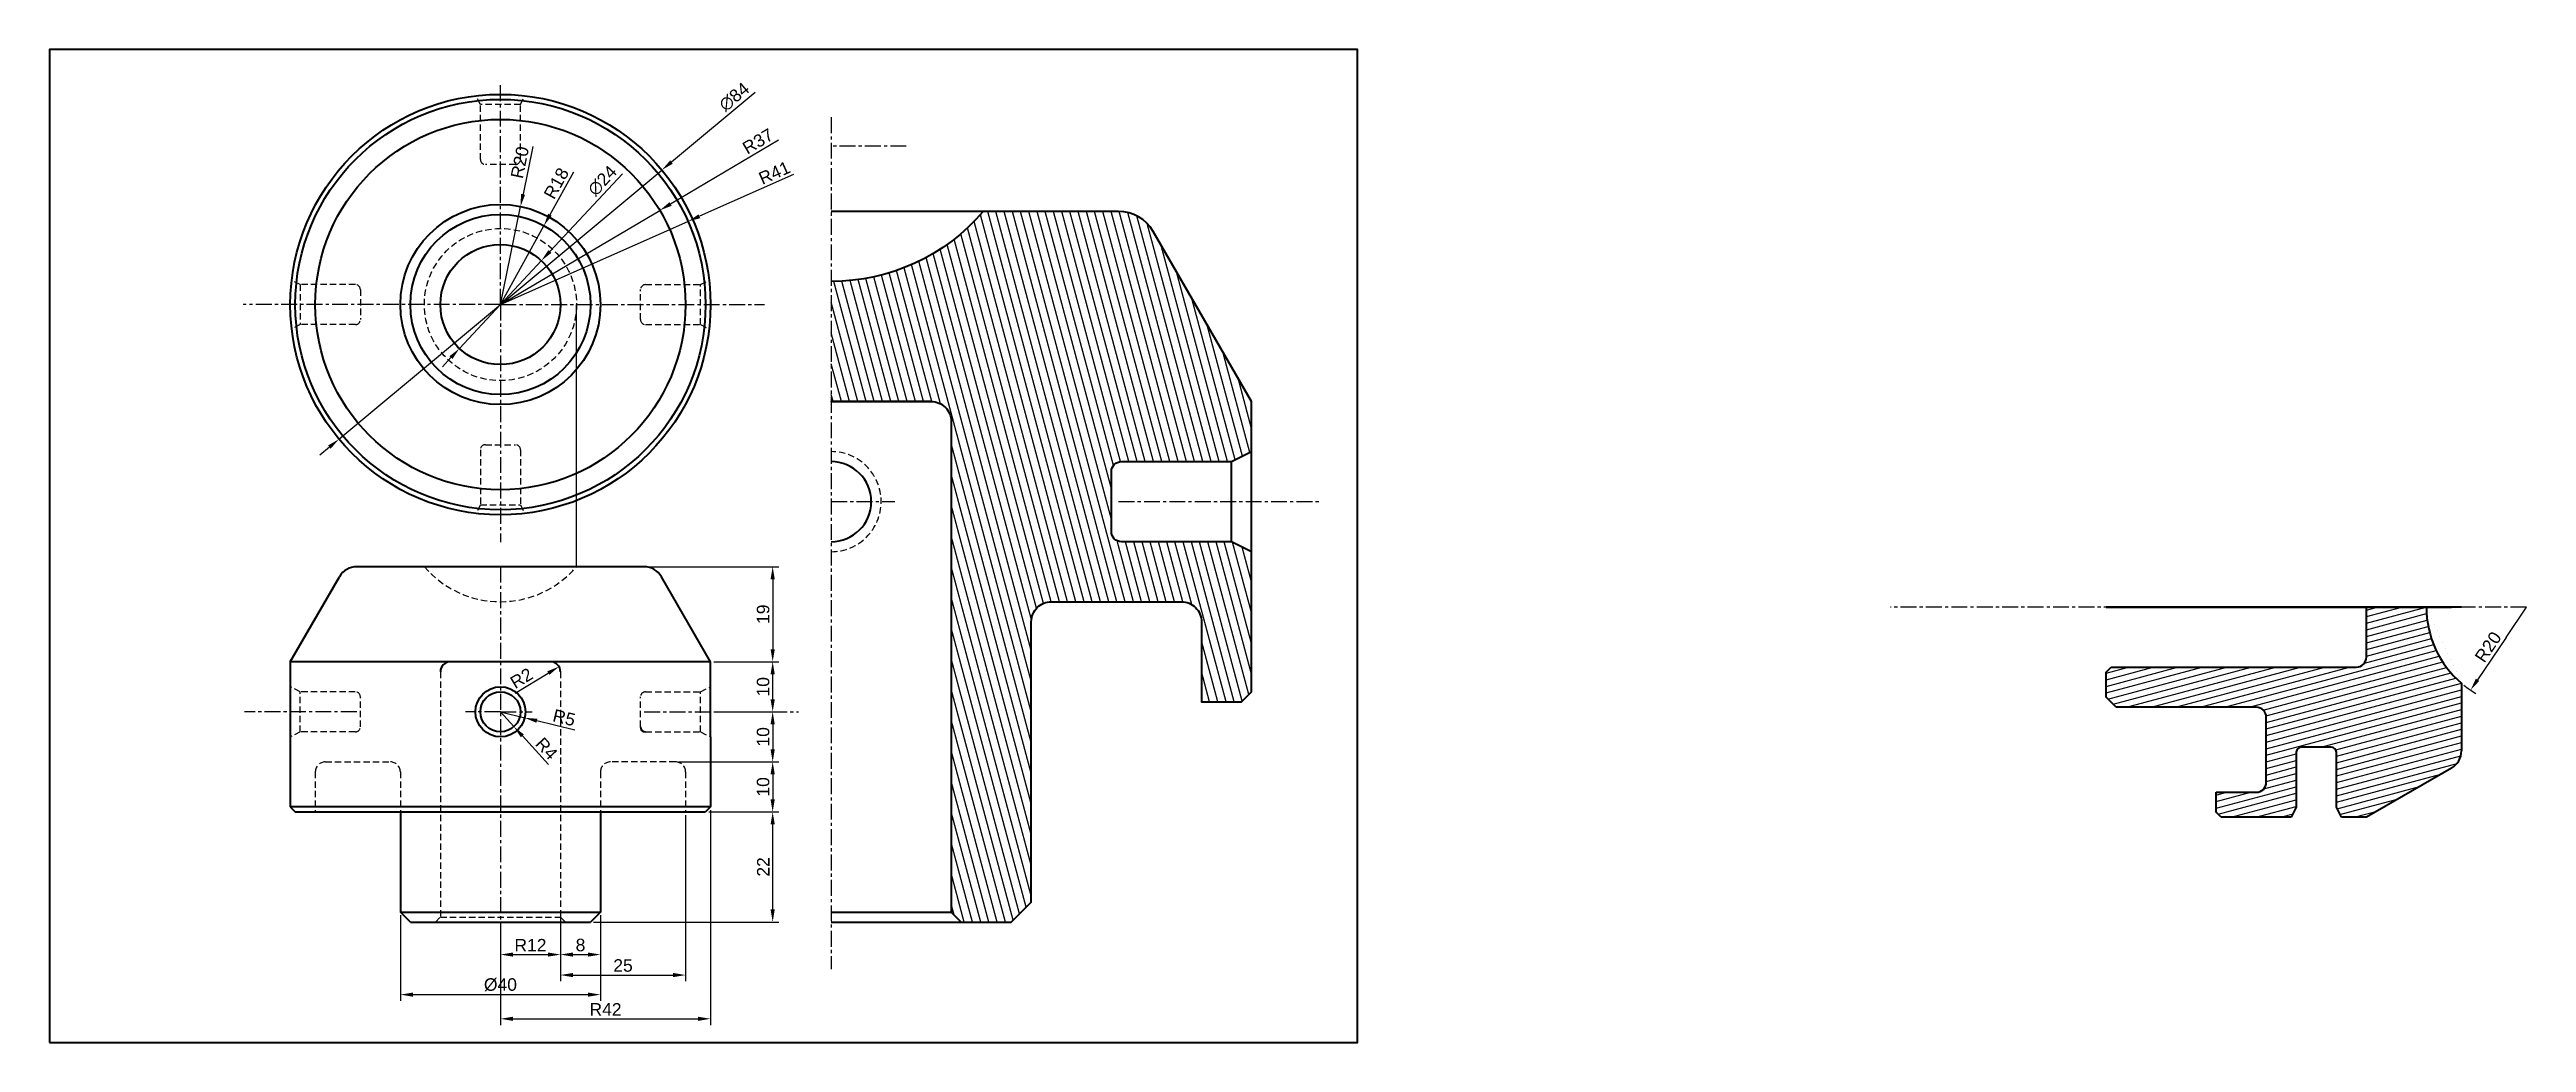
# Model space of a CAD drawing. Header units: millimetres. Extents: x 1124 to 1619, y 60 to 258.
import ezdxf

# ---------------------------------------------------------------- set-up
doc = ezdxf.new("R2010")
doc.units = ezdxf.units.MM
doc.header["$LTSCALE"] = 0.1
doc.linetypes.add('CENTER', pattern=[50.8, 31.75, -6.35, 6.35, -6.35])
doc.linetypes.add('DASHED', pattern=[19.05, 12.7, -6.35])
doc.layers.get('0').update_dxf_attribs({"color": 10})
for name, color, linetype in [('axis', 132, 'CENTER'), ('dimensions', 152, 'Continuous'), ('hatch', 242, 'Continuous'), ('hidden', 252, 'DASHED')]:
    doc.layers.add(name, color=color, linetype=linetype)
doc.layers.add('result', color=7, linetype='Continuous', lineweight=40)
doc.layers.add('section border', color=8, linetype='Continuous', lineweight=40)
doc.styles.get("Standard").update_dxf_attribs({"font": 'Arial.ttf'})
doc.dimstyles.new('ISO-25', dxfattribs={"dimtxt": 2.5, "dimasz": 2.5, "dimexe": 1.25, "dimexo": 0.625, "dimtad": 1, "dimtxsty": 'Standard', "dimcen": 2.5, "dimadec": 0, "dimazin": 0, "dimtfac": 1, "dimtmove": 0, "dimatfit": 3, "dimfxl": 1, "dimarcsym": 0})

# ---------------------------------------------------------------- blocks, each defined once
blk = doc.blocks.new('*U1')
at = {"layer": 'hidden'}
for p, q in [((-6.86, -3), (-6.86, 3)), ((-5.86, 4), (5.14, 4)), ((5.14, 4), (6.86, 4.86)), ((5.14, -4), (5.14, 4)), ((-5.86, -4), (5.14, -4)), ((5.14, -4), (6.86, -4.86))]:
    blk.add_line(p, q, dxfattribs=at)
for centre, start, end in [((-5.86, 3), 90, 180), ((-5.86, -3), 180, 270)]:
    blk.add_arc(centre, 1, start, end, dxfattribs=at)
blk = doc.blocks.new('*U2')
at = {"layer": 'result', "color": 0, "linetype": 'ByBlock', "lineweight": -2, "transparency": 16777216}
for p, rotation in [((1214.39, 242.17), 89.99999999999997), ((1179.53, 207.31), 180), ((1214.39, 172.46), 269.9999999999999)]:
    blk.add_blockref('*U1', p, dxfattribs=dict(at, rotation=rotation))
blk.add_blockref('*U1', (1249.25, 207.31), dxfattribs=at)
blk = doc.blocks.new('*D6')
at = {"layer": 'Defpoints', "color": 0, "transparency": 16777216}
for p in [(1619.33, 146.86), (1608.16, 130.27)]:
    blk.add_point(p, dxfattribs=at)
at = {"layer": 'dimensions', "color": 0, "lineweight": -2, "transparency": 16777216}
blk.add_line((1615.26, 140.82), (1609.55, 132.34), dxfattribs=at)
blk.add_arc((1619.33, 146.86), 20, 231.2489, 239.6255, dxfattribs=at)
at = {"layer": 'dimensions', "color": 0, "transparency": 16777216}
blk.add_solid([(1609.21, 132.57), (1609.9, 132.11), (1608.16, 130.27)], dxfattribs=at)
at = {"layer": 'dimensions', "color": 0, "transparency": 16777216, "insert": (1611.67, 138.89), "char_height": 2.5, "attachment_point": 5, "rotation": 56.0445}
blk.add_mtext('R20', dxfattribs=at)
blk = doc.blocks.new('*D10')
at = {"layer": 'Defpoints', "color": 0, "transparency": 16777216}
for p in [(1223.08, 223.08), (1214.39, 207.31)]:
    blk.add_point(p, dxfattribs=at)
at = {"layer": 'dimensions', "color": 0, "lineweight": -2, "transparency": 16777216}
for p, q in [((1228.98, 233.79), (1224.28, 225.27)), ((1214.39, 207.31), (1223.08, 223.08))]:
    blk.add_line(p, q, dxfattribs=at)
at = {"layer": 'dimensions', "color": 0, "transparency": 16777216}
blk.add_solid([(1223.92, 225.47), (1224.65, 225.07), (1223.08, 223.08)], dxfattribs=at)
at = {"layer": 'dimensions', "color": 0, "transparency": 16777216, "insert": (1225.57, 231.54), "char_height": 2.5, "attachment_point": 5, "rotation": 61.1312}
blk.add_mtext('R18', dxfattribs=at)
blk = doc.blocks.new('*D11')
at = {"layer": 'Defpoints', "color": 0, "transparency": 16777216}
for p in [(1218.41, 226.91), (1214.39, 207.31)]:
    blk.add_point(p, dxfattribs=at)
at = {"layer": 'dimensions', "color": 0, "lineweight": -2, "transparency": 16777216}
for p, q in [((1220.86, 238.87), (1218.91, 229.36)), ((1214.39, 207.31), (1218.41, 226.91))]:
    blk.add_line(p, q, dxfattribs=at)
at = {"layer": 'dimensions', "color": 0, "transparency": 16777216}
blk.add_solid([(1218.5, 229.44), (1219.32, 229.27), (1218.41, 226.91)], dxfattribs=at)
at = {"layer": 'dimensions', "color": 0, "transparency": 16777216, "insert": (1218.27, 235.72), "char_height": 2.5, "attachment_point": 5, "rotation": 78.406}
blk.add_mtext('R20', dxfattribs=at)
blk = doc.blocks.new('*D12')
at = {"layer": 'Defpoints', "color": 0, "transparency": 16777216}
for p in [(1246.24, 226.14), (1214.39, 207.31)]:
    blk.add_point(p, dxfattribs=at)
at = {"layer": 'dimensions', "color": 0, "lineweight": -2, "transparency": 16777216}
for p, q in [((1269.94, 240.14), (1248.39, 227.41)), ((1214.39, 207.31), (1246.24, 226.14))]:
    blk.add_line(p, q, dxfattribs=at)
at = {"layer": 'dimensions', "color": 0, "transparency": 16777216}
blk.add_solid([(1248.18, 227.77), (1248.61, 227.05), (1246.24, 226.14)], dxfattribs=at)
at = {"layer": 'dimensions', "color": 0, "transparency": 16777216, "insert": (1265.86, 239.94), "char_height": 2.5, "attachment_point": 5, "rotation": 30.5804}
blk.add_mtext('R37', dxfattribs=at)
blk = doc.blocks.new('*D13')
at = {"layer": 'Defpoints', "color": 0, "transparency": 16777216}
for p in [(1251.87, 223.93), (1214.39, 207.31)]:
    blk.add_point(p, dxfattribs=at)
at = {"layer": 'dimensions', "color": 0, "lineweight": -2, "transparency": 16777216}
for p, q in [((1272.99, 233.3), (1254.15, 224.95)), ((1214.39, 207.31), (1251.87, 223.93))]:
    blk.add_line(p, q, dxfattribs=at)
at = {"layer": 'dimensions', "color": 0, "transparency": 16777216}
blk.add_solid([(1253.98, 225.33), (1254.32, 224.57), (1251.87, 223.93)], dxfattribs=at)
at = {"layer": 'dimensions', "color": 0, "transparency": 16777216, "insert": (1269.15, 233.65), "char_height": 2.5, "attachment_point": 5, "rotation": 23.9126}
blk.add_mtext('R41', dxfattribs=at)
blk = doc.blocks.new('*D15')
at = {"layer": 'Defpoints', "color": 0, "transparency": 16777216}
for p in [(1246.66, 234.2), (1182.12, 180.43)]:
    blk.add_point(p, dxfattribs=at)
at = {"layer": 'dimensions', "color": 0, "lineweight": -2, "transparency": 16777216}
for p, q in [((1265.28, 249.71), (1248.58, 235.8)), ((1182.12, 180.43), (1246.66, 234.2)), ((1180.2, 178.83), (1178.28, 177.23))]:
    blk.add_line(p, q, dxfattribs=at)
at = {"layer": 'dimensions', "color": 0, "transparency": 16777216}
for points in [[(1248.31, 236.12), (1248.84, 235.48), (1246.66, 234.2)], [(1179.93, 179.15), (1180.46, 178.51), (1182.12, 180.43)]]:
    blk.add_solid(points, dxfattribs=at)
at = {"layer": 'dimensions', "color": 0, "transparency": 16777216, "insert": (1261.12, 248.81), "char_height": 2.5, "attachment_point": 5, "rotation": 39.7988}
blk.add_mtext('∅84', dxfattribs=at)
blk = doc.blocks.new('*D16')
at = {"layer": 'Defpoints', "color": 0, "transparency": 16777216}
for p in [(1222.57, 216.09), (1206.2, 198.54)]:
    blk.add_point(p, dxfattribs=at)
at = {"layer": 'dimensions', "color": 0, "lineweight": -2, "transparency": 16777216}
for p, q in [((1238.78, 233.47), (1224.28, 217.92)), ((1206.2, 198.54), (1222.57, 216.09)), ((1204.5, 196.71), (1202.79, 194.88))]:
    blk.add_line(p, q, dxfattribs=at)
at = {"layer": 'dimensions', "color": 0, "transparency": 16777216}
for points in [[(1223.97, 218.2), (1224.58, 217.64), (1222.57, 216.09)], [(1204.19, 196.99), (1204.8, 196.43), (1206.2, 198.54)]]:
    blk.add_solid(points, dxfattribs=at)
at = {"layer": 'dimensions', "color": 0, "transparency": 16777216, "insert": (1234.77, 232.06), "char_height": 2.5, "attachment_point": 5, "rotation": 47.0005}
blk.add_mtext('∅24', dxfattribs=at)
blk = doc.blocks.new('*D17')
at = {"layer": 'Defpoints', "color": 0, "transparency": 16777216}
for p in [(1243.11, 154.94), (1256.39, 135.94), (1268.8, 135.94)]:
    blk.add_point(p, dxfattribs=at)
at = {"layer": 'dimensions', "color": 0, "lineweight": -2, "transparency": 16777216}
for p, q in [((1243.73, 154.94), (1270.05, 154.94)), ((1268.8, 152.44), (1268.8, 138.44)), ((1257.01, 135.94), (1270.05, 135.94))]:
    blk.add_line(p, q, dxfattribs=at)
at = {"layer": 'dimensions', "color": 0, "transparency": 16777216}
for points in [[(1268.38, 152.44), (1269.22, 152.44), (1268.8, 154.94)], [(1268.38, 138.44), (1269.22, 138.44), (1268.8, 135.94)]]:
    blk.add_solid(points, dxfattribs=at)
at = {"layer": 'dimensions', "color": 0, "transparency": 16777216, "insert": (1266.9, 145.44), "char_height": 2.5, "attachment_point": 5, "rotation": 90}
blk.add_mtext('19', dxfattribs=at)
blk = doc.blocks.new('*D18')
at = {"layer": 'Defpoints', "color": 0, "transparency": 16777216}
for p in [(1256.39, 135.94), (1268.8, 135.94), (1256.39, 125.94)]:
    blk.add_point(p, dxfattribs=at)
at = {"layer": 'dimensions', "color": 0, "lineweight": -2, "transparency": 16777216}
for p, q in [((1257.01, 135.94), (1270.05, 135.94)), ((1268.8, 128.44), (1268.8, 133.44)), ((1257.01, 125.94), (1270.05, 125.94))]:
    blk.add_line(p, q, dxfattribs=at)
at = {"layer": 'dimensions', "color": 0, "transparency": 16777216}
for points in [[(1268.38, 133.44), (1269.22, 133.44), (1268.8, 135.94)], [(1268.38, 128.44), (1269.22, 128.44), (1268.8, 125.94)]]:
    blk.add_solid(points, dxfattribs=at)
at = {"layer": 'dimensions', "color": 0, "transparency": 16777216, "insert": (1266.9, 130.94), "char_height": 2.5, "attachment_point": 5, "rotation": 90}
blk.add_mtext('10', dxfattribs=at)
blk = doc.blocks.new('*D19')
at = {"layer": 'Defpoints', "color": 0, "transparency": 16777216}
for p in [(1256.39, 125.94), (1249.39, 115.94), (1268.8, 115.94)]:
    blk.add_point(p, dxfattribs=at)
at = {"layer": 'dimensions', "color": 0, "lineweight": -2, "transparency": 16777216}
for p, q in [((1257.01, 125.94), (1270.05, 125.94)), ((1268.8, 123.44), (1268.8, 118.44)), ((1250.01, 115.94), (1270.05, 115.94))]:
    blk.add_line(p, q, dxfattribs=at)
at = {"layer": 'dimensions', "color": 0, "transparency": 16777216}
for points in [[(1268.38, 123.44), (1269.22, 123.44), (1268.8, 125.94)], [(1268.38, 118.44), (1269.22, 118.44), (1268.8, 115.94)]]:
    blk.add_solid(points, dxfattribs=at)
at = {"layer": 'dimensions', "color": 0, "transparency": 16777216, "insert": (1266.9, 120.94), "char_height": 2.5, "attachment_point": 5, "rotation": 90}
blk.add_mtext('10', dxfattribs=at)
blk = doc.blocks.new('*D20')
at = {"layer": 'Defpoints', "color": 0, "transparency": 16777216}
for p in [(1249.39, 115.94), (1255.39, 105.94), (1268.8, 105.94)]:
    blk.add_point(p, dxfattribs=at)
at = {"layer": 'dimensions', "color": 0, "lineweight": -2, "transparency": 16777216}
for p, q in [((1250.01, 115.94), (1270.05, 115.94)), ((1268.8, 113.44), (1268.8, 108.44)), ((1256.01, 105.94), (1270.05, 105.94))]:
    blk.add_line(p, q, dxfattribs=at)
at = {"layer": 'dimensions', "color": 0, "transparency": 16777216}
for points in [[(1268.38, 113.44), (1269.22, 113.44), (1268.8, 115.94)], [(1268.38, 108.44), (1269.22, 108.44), (1268.8, 105.94)]]:
    blk.add_solid(points, dxfattribs=at)
at = {"layer": 'dimensions', "color": 0, "transparency": 16777216, "insert": (1266.9, 110.94), "char_height": 2.5, "attachment_point": 5, "rotation": 90}
blk.add_mtext('10', dxfattribs=at)
blk = doc.blocks.new('*D21')
at = {"layer": 'Defpoints', "color": 0, "transparency": 16777216}
for p in [(1255.39, 105.94), (1268.8, 105.94), (1232.39, 83.94)]:
    blk.add_point(p, dxfattribs=at)
at = {"layer": 'dimensions', "color": 0, "lineweight": -2, "transparency": 16777216}
for p, q in [((1256.01, 105.94), (1270.05, 105.94)), ((1268.8, 86.44), (1268.8, 103.44)), ((1233.01, 83.94), (1270.05, 83.94))]:
    blk.add_line(p, q, dxfattribs=at)
at = {"layer": 'dimensions', "color": 0, "transparency": 16777216}
for points in [[(1268.38, 103.44), (1269.22, 103.44), (1268.8, 105.94)], [(1268.38, 86.44), (1269.22, 86.44), (1268.8, 83.94)]]:
    blk.add_solid(points, dxfattribs=at)
at = {"layer": 'dimensions', "color": 0, "transparency": 16777216, "insert": (1266.92, 94.94), "char_height": 2.5, "attachment_point": 5, "rotation": 90}
blk.add_mtext('22', dxfattribs=at)
blk = doc.blocks.new('*D22')
at = {"layer": 'Defpoints', "color": 0, "transparency": 16777216}
for p in [(1194.39, 85.94), (1234.39, 85.94), (1234.39, 69.43)]:
    blk.add_point(p, dxfattribs=at)
at = {"layer": 'dimensions', "color": 0, "lineweight": -2, "transparency": 16777216}
for p, q in [((1194.39, 85.31), (1194.39, 68.18)), ((1234.39, 85.31), (1234.39, 68.18)), ((1196.89, 69.43), (1231.89, 69.43))]:
    blk.add_line(p, q, dxfattribs=at)
at = {"layer": 'dimensions', "color": 0, "transparency": 16777216}
for points in [[(1196.89, 69.84), (1196.89, 69.01), (1194.39, 69.43)], [(1231.89, 69.84), (1231.89, 69.01), (1234.39, 69.43)]]:
    blk.add_solid(points, dxfattribs=at)
at = {"layer": 'dimensions', "color": 0, "transparency": 16777216, "insert": (1214.39, 71.4), "char_height": 2.5, "attachment_point": 5}
blk.add_mtext('%%C40', dxfattribs=at)
blk = doc.blocks.new('*D23')
at = {"layer": 'Defpoints', "color": 0, "transparency": 16777216}
for p in [(1226.39, 84.94), (1214.39, 83.94), (1226.39, 77.43)]:
    blk.add_point(p, dxfattribs=at)
at = {"layer": 'dimensions', "color": 0, "lineweight": -2, "transparency": 16777216}
for p, q in [((1226.39, 84.31), (1226.39, 76.18)), ((1214.39, 83.31), (1214.39, 76.18)), ((1216.89, 77.43), (1223.89, 77.43))]:
    blk.add_line(p, q, dxfattribs=at)
at = {"layer": 'dimensions', "color": 0, "transparency": 16777216}
for points in [[(1216.89, 77.85), (1216.89, 77.02), (1214.39, 77.43)], [(1223.89, 77.85), (1223.89, 77.02), (1226.39, 77.43)]]:
    blk.add_solid(points, dxfattribs=at)
at = {"layer": 'dimensions', "color": 0, "transparency": 16777216, "insert": (1220.39, 79.31), "char_height": 2.5, "attachment_point": 5}
blk.add_mtext('{\\fArial|b0|i0|c238|p34;R}12', dxfattribs=at)
blk = doc.blocks.new('*D24')
at = {"layer": 'Defpoints', "color": 0, "transparency": 16777216}
for p in [(1226.39, 84.94), (1234.39, 85.94), (1234.39, 77.43)]:
    blk.add_point(p, dxfattribs=at)
at = {"layer": 'dimensions', "color": 0, "lineweight": -2, "transparency": 16777216}
for p, q in [((1226.39, 84.31), (1226.39, 76.18)), ((1234.39, 85.31), (1234.39, 76.18)), ((1228.89, 77.43), (1231.89, 77.43))]:
    blk.add_line(p, q, dxfattribs=at)
at = {"layer": 'dimensions', "color": 0, "transparency": 16777216}
for points in [[(1228.89, 77.85), (1228.89, 77.02), (1226.39, 77.43)], [(1231.89, 77.85), (1231.89, 77.02), (1234.39, 77.43)]]:
    blk.add_solid(points, dxfattribs=at)
at = {"layer": 'dimensions', "color": 0, "transparency": 16777216, "insert": (1230.39, 79.33), "char_height": 2.5, "attachment_point": 5}
blk.add_mtext('8', dxfattribs=at)
blk = doc.blocks.new('*D25')
at = {"layer": 'Defpoints', "color": 0, "transparency": 16777216}
for p in [(1251.39, 105.94), (1226.39, 85.94), (1251.39, 73.34)]:
    blk.add_point(p, dxfattribs=at)
at = {"layer": 'dimensions', "color": 0, "lineweight": -2, "transparency": 16777216}
for p, q in [((1251.39, 105.31), (1251.39, 72.09)), ((1226.39, 85.31), (1226.39, 72.09)), ((1228.89, 73.34), (1248.89, 73.34))]:
    blk.add_line(p, q, dxfattribs=at)
at = {"layer": 'dimensions', "color": 0, "transparency": 16777216}
for points in [[(1228.89, 73.76), (1228.89, 72.92), (1226.39, 73.34)], [(1248.89, 73.76), (1248.89, 72.92), (1251.39, 73.34)]]:
    blk.add_solid(points, dxfattribs=at)
at = {"layer": 'dimensions', "color": 0, "transparency": 16777216, "insert": (1238.89, 75.24), "char_height": 2.5, "attachment_point": 5}
blk.add_mtext('25', dxfattribs=at)
blk = doc.blocks.new('*D26')
at = {"layer": 'Defpoints', "color": 0, "transparency": 16777216}
for p in [(1256.39, 106.94), (1214.39, 83.94), (1256.39, 64.6)]:
    blk.add_point(p, dxfattribs=at)
at = {"layer": 'dimensions', "color": 0, "lineweight": -2, "transparency": 16777216}
for p, q in [((1256.39, 106.31), (1256.39, 63.35)), ((1214.39, 83.31), (1214.39, 63.35)), ((1216.89, 64.6), (1253.89, 64.6))]:
    blk.add_line(p, q, dxfattribs=at)
at = {"layer": 'dimensions', "color": 0, "transparency": 16777216}
for points in [[(1216.89, 65.01), (1216.89, 64.18), (1214.39, 64.6)], [(1253.89, 65.01), (1253.89, 64.18), (1256.39, 64.6)]]:
    blk.add_solid(points, dxfattribs=at)
at = {"layer": 'dimensions', "color": 0, "transparency": 16777216, "insert": (1235.39, 66.48), "char_height": 2.5, "attachment_point": 5}
blk.add_mtext('{\\fArial|b0|i0|c238|p34;R}42', dxfattribs=at)
blk = doc.blocks.new('*D27')
at = {"layer": 'Defpoints', "color": 0, "transparency": 16777216}
for p in [(1214.39, 125.94), (1217.08, 122.98)]:
    blk.add_point(p, dxfattribs=at)
at = {"layer": 'dimensions', "color": 0, "lineweight": -2, "transparency": 16777216}
for p, q in [((1214.39, 125.94), (1217.08, 122.98)), ((1224, 115.39), (1218.77, 121.13))]:
    blk.add_line(p, q, dxfattribs=at)
at = {"layer": 'dimensions', "color": 0, "transparency": 16777216}
blk.add_solid([(1219.07, 121.41), (1218.46, 120.85), (1217.08, 122.98)], dxfattribs=at)
at = {"layer": 'dimensions', "color": 0, "transparency": 16777216, "insert": (1223.61, 118.6), "char_height": 2.5, "attachment_point": 5, "rotation": 312.3503}
blk.add_mtext('R4', dxfattribs=at)
blk = doc.blocks.new('*D28')
at = {"layer": 'Defpoints', "color": 0, "transparency": 16777216}
for p in [(1214.39, 125.94), (1219.24, 124.74)]:
    blk.add_point(p, dxfattribs=at)
at = {"layer": 'dimensions', "color": 0, "lineweight": -2, "transparency": 16777216}
for p, q in [((1214.39, 125.94), (1219.24, 124.74)), ((1229.25, 122.29), (1221.67, 124.15))]:
    blk.add_line(p, q, dxfattribs=at)
at = {"layer": 'dimensions', "color": 0, "transparency": 16777216}
blk.add_solid([(1221.77, 124.55), (1221.57, 123.74), (1219.24, 124.74)], dxfattribs=at)
at = {"layer": 'dimensions', "color": 0, "transparency": 16777216, "insert": (1227.12, 124.76), "char_height": 2.5, "attachment_point": 5, "rotation": 346.2121}
blk.add_mtext('R5', dxfattribs=at)
blk = doc.blocks.new('*D29')
at = {"layer": 'Defpoints', "color": 0, "transparency": 16777216}
for p in [(1224.39, 133.94), (1226.1, 134.97)]:
    blk.add_point(p, dxfattribs=at)
at = {"layer": 'dimensions', "color": 0, "lineweight": -2, "transparency": 16777216}
blk.add_line((1217.31, 129.68), (1223.96, 133.68), dxfattribs=at)
at = {"layer": 'dimensions', "color": 0, "transparency": 16777216}
blk.add_solid([(1223.74, 134.04), (1224.17, 133.32), (1226.1, 134.97)], dxfattribs=at)
at = {"layer": 'dimensions', "color": 0, "transparency": 16777216, "insert": (1218.6, 132.65), "char_height": 2.5, "attachment_point": 5, "rotation": 31.0082}
blk.add_mtext('R2', dxfattribs=at)

msp = doc.modelspace()

# ---------------------------------------------------------------- hatches: boundary and pattern name
at = {"layer": 'hatch'}
h = msp.add_hatch(dxfattribs=at)
h.set_pattern_fill('ANSI31', color=256, scale=0.5, angle=60)
h.paths.add_polyline_path([(1344.866, 221.935, 0.2679492), (1337.938, 225.935), (1310.894, 225.935, -0.2192166), (1280.496, 211.935), (1280.496, 187.935), (1300.496, 187.935, -0.4142136), (1304.496, 183.935), (1304.496, 85.935), (1306.496, 83.935), (1316.496, 83.935), (1320.496, 87.935), (1320.496, 127.935), (1320.496, 143.935, -0.4142136), (1324.496, 147.935), (1350.496, 147.935, -0.4142136), (1354.496, 143.935), (1354.496, 127.935), (1362.496, 127.935), (1364.496, 129.935), (1364.496, 157.935), (1360.496, 159.935), (1338.496, 159.935, -0.4142136), (1336.496, 161.935), (1336.496, 173.935, -0.4142136), (1338.496, 175.935), (1360.496, 175.935), (1364.496, 177.935), (1364.496, 187.935)])
h = msp.add_hatch(dxfattribs=at)
h.set_pattern_fill('ANSI31', color=256, scale=0.4, angle=60)
h.set_pattern_definition([(195, (1557.3274, 37), (0.3287, -1.226726), [])])
edge = h.paths.add_edge_path()
edge.add_line((1587.327, 146.857), (1587.327, 136.857))
edge.add_arc((1585.327, 136.857), 2, 270, 360, ccw=False)
edge.add_line((1585.327, 134.857), (1536.327, 134.857))
edge.add_line((1536.327, 134.857), (1535.327, 133.857))
edge.add_line((1535.327, 133.857), (1535.327, 128.857))
edge.add_line((1535.327, 128.857), (1537.327, 126.857))
edge.add_line((1537.327, 126.857), (1565.327, 126.857))
edge.add_arc((1565.327, 124.857), 2, 0, 90, ccw=False)
edge.add_line((1567.327, 124.857), (1567.327, 111.857))
edge.add_arc((1565.327, 111.857), 2, -90, 0, ccw=False)
edge.add_line((1565.327, 109.857), (1557.327, 109.857))
edge.add_line((1557.327, 109.857), (1557.327, 105.857))
edge.add_line((1557.327, 105.857), (1558.327, 104.857))
edge.add_line((1558.327, 104.857), (1572.327, 104.857))
edge.add_line((1572.327, 104.857), (1573.327, 106.857))
edge.add_line((1573.327, 106.857), (1573.327, 117.857))
edge.add_arc((1574.327, 117.857), 1, 90, 180, ccw=False)
edge.add_line((1574.327, 118.857), (1580.327, 118.857))
edge.add_arc((1580.327, 117.857), 1, 0, 90, ccw=False)
edge.add_line((1581.327, 117.857), (1581.327, 106.857))
edge.add_line((1581.327, 106.857), (1582.327, 104.857))
edge.add_line((1582.327, 104.857), (1587.327, 104.857))
edge.add_line((1587.327, 104.857), (1604.327, 114.672))
edge.add_arc((1602.327, 118.136), 4, 300, 360)
edge.add_line((1606.327, 118.136), (1606.327, 131.658))
edge.add_arc((1619.327, 146.857), 20, 180, 229.4584, ccw=False)
edge.add_line((1599.327, 146.857), (1587.327, 146.857))
at = {"layer": 'hatch', "extrusion": (0, -1, -7.0505e-15)}
h = msp.add_hatch(dxfattribs=at)
h.set_pattern_fill('ANSI31', color=256, scale=0.4, angle=150)
h.set_pattern_definition([(285, (1557.3274, 37), (1.226726, 0.3287), [])])
edge = h.paths.add_edge_path()
edge.add_line((1587.327, 10), (1587.327, 0))
edge.add_line((1587.327, 0), (1599.327, 0))
edge.add_arc((1619.327, 0), 20, 130.5416, 180, ccw=False)
edge.add_line((1606.327, 15.199), (1606.327, 28.721))
edge.add_arc((1602.327, 28.721), 4, 0, 60)
edge.add_line((1604.327, 32.185), (1587.327, 42))
edge.add_line((1587.327, 42), (1582.327, 42))
edge.add_line((1582.327, 42), (1581.327, 40))
edge.add_line((1581.327, 40), (1581.327, 29))
edge.add_arc((1580.327, 29), 1, 270, 360, ccw=False)
edge.add_line((1580.327, 28), (1574.327, 28))
edge.add_arc((1574.327, 29), 1, 180, 270, ccw=False)
edge.add_line((1573.327, 29), (1573.327, 40))
edge.add_line((1573.327, 40), (1572.327, 42))
edge.add_line((1572.327, 42), (1558.327, 42))
edge.add_line((1558.327, 42), (1557.327, 41))
edge.add_line((1557.327, 41), (1557.327, 37))
edge.add_line((1557.327, 37), (1565.327, 37))
edge.add_arc((1565.327, 35), 2, 0, 90, ccw=False)
edge.add_line((1567.327, 35), (1567.327, 22))
edge.add_arc((1565.327, 22), 2, -90, 0, ccw=False)
edge.add_line((1565.327, 20), (1537.327, 20))
edge.add_line((1537.327, 20), (1535.327, 18))
edge.add_line((1535.327, 18), (1535.327, 13))
edge.add_line((1535.327, 13), (1536.327, 12))
edge.add_line((1536.327, 12), (1585.327, 12))
edge.add_arc((1585.327, 10), 2, 0, 90, ccw=False)

# ---------------------------------------------------------------- linework, layer by layer
msp.add_line((1229.586, 154.935), (1229.586, 207.315))
at = {"layer": 'axis'}
for p, q in [((1214.387, 207.315), (1214.387, 251.581)), ((1280.496, 244.737), (1280.496, 74.518)), ((1295.496, 238.935), (1280.496, 238.935)), ((1214.387, 207.315), (1162.991, 207.315)), ((1214.387, 207.315), (1267.185, 207.315)), ((1214.387, 207.315), (1214.387, 159.823)), ((1280.496, 167.935), (1293.238, 167.935)), ((1337.938, 167.935), (1377.938, 167.935)), ((1214.387, 154.935), (1214.387, 79.935)), ((1619.327, 146.857), (1492.225, 146.857)), ((1185.666, 125.935), (1163.234, 125.935)), ((1214.387, 125.935), (1207.387, 125.935)), ((1214.387, 125.935), (1220.759, 125.935)), ((1243.108, 125.935), (1273.967, 125.935))]:
    msp.add_line(p, q, dxfattribs=at)
at = {"layer": 'dimensions'}
msp.add_line((1615.26, 140.816), (1619.327, 146.857), dxfattribs=at)
at = {"layer": 'hidden'}
for p, q in [((1202.387, 133.935), (1202.387, 84.935)), ((1226.387, 133.935), (1226.387, 84.935)), ((1174.387, 129.935), (1172.387, 130.935)), ((1185.387, 129.935), (1174.387, 129.935)), ((1174.387, 121.935), (1174.387, 129.935)), ((1186.387, 122.935), (1186.387, 128.935)), ((1242.387, 122.935), (1242.387, 128.935)), ((1243.387, 129.935), (1254.387, 129.935)), ((1254.387, 129.935), (1256.387, 130.935)), ((1254.387, 121.935), (1254.387, 129.935)), ((1174.387, 121.935), (1172.387, 120.935)), ((1185.387, 121.935), (1174.387, 121.935)), ((1243.387, 121.935), (1254.387, 121.935)), ((1254.387, 121.935), (1256.387, 120.935)), ((1177.387, 113.935), (1177.387, 105.935)), ((1179.387, 115.935), (1192.387, 115.935)), ((1194.387, 113.935), (1194.387, 105.935)), ((1234.387, 113.935), (1234.387, 105.935)), ((1249.387, 115.935), (1236.387, 115.935)), ((1251.387, 113.935), (1251.387, 105.935)), ((1201.387, 83.935), (1202.387, 84.935)), ((1202.387, 84.935), (1226.387, 84.935)), ((1227.387, 83.935), (1226.387, 84.935))]:
    msp.add_line(p, q, dxfattribs=at)
msp.add_circle((1214.387, 207.315), 15.199, dxfattribs=at)
for centre, radius, start, end in [((1280.496, 167.935), 10, 270, 90), ((1214.387, 167.935), 20, 220.5416, 319.4584), ((1185.387, 128.935), 1, 0, 90), ((1243.387, 128.935), 1, 90, 180), ((1185.387, 122.935), 1, 270, 0), ((1179.387, 113.935), 2, 90, 180), ((1192.387, 113.935), 2, 0, 90), ((1236.387, 113.935), 2, 90, 180), ((1249.387, 113.935), 2, 0, 90)]:
    msp.add_arc(centre, radius, start, end, dxfattribs=at)
at = {"layer": 'result'}
for p, q in [((1310.894, 225.935), (1280.496, 225.935)), ((1360.496, 159.935), (1360.496, 175.935)), ((1364.496, 157.935), (1364.496, 177.935)), ((1243.108, 154.935), (1185.666, 154.935)), ((1172.387, 135.935), (1182.202, 152.935)), ((1256.387, 135.935), (1246.572, 152.935)), ((1256.387, 135.935), (1172.387, 135.935)), ((1172.387, 135.935), (1172.387, 130.935)), ((1256.387, 135.935), (1214.387, 135.935)), ((1256.387, 130.935), (1256.387, 135.935)), ((1172.387, 130.935), (1172.387, 120.935)), ((1256.387, 120.935), (1256.387, 130.935)), ((1172.387, 120.935), (1172.387, 106.935)), ((1256.387, 120.935), (1256.387, 106.935)), ((1172.387, 106.935), (1173.387, 105.935)), ((1256.387, 106.935), (1172.387, 106.935)), ((1173.387, 105.935), (1255.387, 105.935)), ((1194.387, 105.935), (1194.387, 85.935)), ((1234.387, 105.935), (1234.387, 85.935)), ((1256.387, 106.935), (1255.387, 105.935)), ((1194.387, 85.935), (1234.387, 85.935)), ((1196.387, 83.935), (1194.387, 85.935)), ((1234.387, 85.935), (1232.387, 83.935)), ((1280.496, 85.935), (1304.496, 85.935)), ((1196.387, 83.935), (1201.387, 83.935)), ((1201.387, 83.935), (1227.387, 83.935)), ((1227.387, 83.935), (1232.387, 83.935)), ((1280.496, 83.935), (1306.496, 83.935))]:
    msp.add_line(p, q, dxfattribs=at)
msp.add_lwpolyline([(1124.268, 59.873), (1385.668, 59.873), (1385.668, 258.273), (1124.268, 258.273)], close=True, dxfattribs=at)
msp.add_lwpolyline([(1300.496, 187.935), (1280.496, 187.935), (1300.496, 187.935, -0.4142136), (1304.496, 183.935), (1304.496, 85.935), (1306.496, 83.935), (1316.496, 83.935), (1320.496, 87.935), (1320.496, 127.935), (1320.496, 143.935, -0.4142136), (1324.496, 147.935), (1350.496, 147.935, -0.4142136), (1354.496, 143.935), (1354.496, 127.935), (1362.496, 127.935), (1364.496, 129.935), (1364.496, 157.935), (1360.496, 159.935), (1338.496, 159.935, -0.4142136), (1336.496, 161.935), (1336.496, 173.935, -0.4142136), (1338.496, 175.935), (1360.496, 175.935), (1364.496, 177.935), (1364.496, 187.935), (1344.866, 221.935, 0.2679492), (1337.938, 225.935), (1310.894, 225.935, -0.2192166), (1280.496, 211.935)], format="xyb", dxfattribs=at)
for centre, radius in [((1214.387, 207.315), 42), ((1214.387, 207.315), 41), ((1214.387, 207.315), 37), ((1214.387, 207.315), 20), ((1214.387, 207.315), 18), ((1214.387, 207.315), 12), ((1214.387, 125.935), 5), ((1214.387, 125.935), 4)]:
    msp.add_circle(centre, radius, dxfattribs=at)
for centre, radius, start, end in [((1280.496, 167.935), 8, 270, 90), ((1185.666, 150.935), 4, 90, 150), ((1243.108, 150.935), 4, 30, 90), ((1204.387, 133.935), 2, 90, 180), ((1224.387, 133.935), 2, 0, 90), ((1243.387, 122.935), 1, 180, 270)]:
    msp.add_arc(centre, radius, start, end, dxfattribs=at)
at = {"layer": 'section border', "extrusion": (6.93889e-18, -1, 2.46519e-32)}
for p, q in [((1535.327, 146.857, 18), (1537.327, 146.857, 20)), ((1535.327, 146.857, 13), (1535.327, 146.857, 18)), ((1536.327, 146.857, 12), (1535.327, 146.857, 13)), ((1585.327, 146.857, 12), (1536.327, 146.857, 12)), ((1537.327, 146.857, 20), (1565.327, 146.857, 20)), ((1557.327, 146.857, 41), (1558.327, 146.857, 42)), ((1557.327, 146.857, 37), (1557.327, 146.857, 41)), ((1565.327, 146.857, 37), (1557.327, 146.857, 37)), ((1558.327, 146.857, 42), (1572.327, 146.857, 42)), ((1567.327, 146.857, 22), (1567.327, 146.857, 35)), ((1572.327, 146.857, 42), (1573.327, 146.857, 40)), ((1573.327, 146.857, 40), (1573.327, 146.857, 29)), ((1574.327, 146.857, 28), (1580.327, 146.857, 28)), ((1581.327, 146.857, 40), (1582.327, 146.857, 42)), ((1581.327, 146.857, 29), (1581.327, 146.857, 40)), ((1582.327, 146.857, 42), (1587.327, 146.857, 42)), ((1587.327, 146.857), (1587.327, 146.857, 10)), ((1599.327, 146.857), (1587.327, 146.857)), ((1587.327, 146.857, 42), (1604.327, 146.857, 32.185)), ((1606.327, 146.857, 28.721), (1606.327, 146.857, 15.199))]:
    msp.add_line(p, q, dxfattribs=at)
at = {"layer": 'section border'}
for p, q in [((1587.327, 136.857), (1587.327, 146.857)), ((1599.327, 146.857), (1587.327, 146.857)), ((1535.327, 133.857), (1536.327, 134.857)), ((1535.327, 128.857), (1535.327, 133.857)), ((1536.327, 134.857), (1585.327, 134.857)), ((1537.327, 126.857), (1535.327, 128.857)), ((1606.327, 131.658), (1606.327, 118.136)), ((1565.327, 126.857), (1537.327, 126.857)), ((1567.327, 111.857), (1567.327, 124.857)), ((1580.327, 118.857), (1574.327, 118.857)), ((1573.327, 117.857), (1573.327, 106.857)), ((1581.327, 106.857), (1581.327, 117.857)), ((1604.327, 114.672), (1587.327, 104.857)), ((1557.327, 109.857), (1565.327, 109.857)), ((1557.327, 105.857), (1557.327, 109.857)), ((1558.327, 104.857), (1557.327, 105.857)), ((1572.327, 104.857), (1558.327, 104.857)), ((1573.327, 106.857), (1572.327, 104.857)), ((1582.327, 104.857), (1581.327, 106.857)), ((1587.327, 104.857), (1582.327, 104.857))]:
    msp.add_line(p, q, dxfattribs=at)
at = {"layer": 'section border', "extrusion": (6.93889e-18, -1, 2.46519e-32)}
for centre, radius, start, end in [((1565.327, 35, -146.857), 2, 0, 90), ((1565.327, 22, -146.857), 2, 270, 0), ((1574.327, 29, -146.857), 1, 180, 270), ((1580.327, 29, -146.857), 1, 270, 360), ((1585.327, 10, -146.857), 2, 0, 90), ((1619.327, 0, -146.857), 20, 130.5416, 180), ((1602.327, 28.721, -146.857), 4, 0, 60)]:
    msp.add_arc(centre, radius, start, end, dxfattribs=at)
at = {"layer": 'section border'}
for centre, radius, start, end in [((1619.327, 146.857), 20, 180, 229.4584), ((1585.327, 136.857), 2, 270, 360), ((1565.327, 124.857), 2, 0, 90), ((1574.327, 117.857), 1, 90, 180), ((1580.327, 117.857), 1, 0, 90), ((1602.327, 118.136), 4, 300, 0), ((1565.327, 111.857), 2, 270, 0)]:
    msp.add_arc(centre, radius, start, end, dxfattribs=at)

# ---------------------------------------------------------------- block references
at = {"layer": 'result'}
msp.add_blockref('*U2', (0, 0), dxfattribs=at)

# ---------------------------------------------------------------- dimensions: what is measured, and where the dimension line sits
at = {"layer": 'dimensions'}
for p1, p2, picture, middle in [((1182.119, 180.431), (1246.656, 234.199), '*D15', (1262.38, 247.298)), ((1206.203, 198.538), (1222.571, 216.091), '*D16', (1236.21, 230.717))]:
    dim = msp.add_diameter_dim_2p(p1=p1, p2=p2, dimstyle='ISO-25', dxfattribs=at)
    dim.commit()
    dim.dimension.update_dxf_attribs({"geometry": picture, "text_midpoint": middle, "dimtype": 163})
for center, mpoint, picture, middle in [((1214.387, 207.315), (1246.241, 226.138), '*D12', (1266.827, 238.303)), ((1214.387, 207.315), (1251.868, 223.934), '*D13', (1269.91, 231.934)), ((1619.327, 146.857), (1608.156, 130.268), '*D6', (1613.245, 137.824)), ((1224.387, 133.935), (1226.102, 134.966), '*D29', (1219.564, 131.036))]:
    dim = msp.add_radius_dim(center=center, mpoint=mpoint, dimstyle='ISO-25', dxfattribs=at)
    dim.commit()
    dim.dimension.update_dxf_attribs({"geometry": picture, "text_midpoint": middle, "dimtype": 164})
for center, mpoint, picture, middle in [((1214.387, 207.315), (1218.407, 226.907), '*D11', (1218.274, 235.721)), ((1214.387, 207.315), (1223.078, 223.078), '*D10', (1225.572, 231.54)), ((1214.387, 125.935), (1219.243, 124.744), '*D28', (1227.125, 124.762)), ((1214.387, 125.935), (1217.082, 122.979), '*D27', (1223.612, 118.599))]:
    dim = msp.add_radius_dim(center=center, mpoint=mpoint, dimstyle='ISO-25', dxfattribs=at)
    dim.commit()
    dim.dimension.update_dxf_attribs({"geometry": picture, "text_midpoint": middle})
for base, p1, p2, picture, middle in [((1268.801, 135.935), (1243.108, 154.935), (1256.387, 135.935), '*D17', (1266.899, 145.435)), ((1268.801, 135.935), (1256.387, 125.935), (1256.387, 135.935), '*D18', (1266.899, 130.935)), ((1268.801, 115.935), (1256.387, 125.935), (1249.387, 115.935), '*D19', (1266.899, 120.935)), ((1268.801, 105.935), (1249.387, 115.935), (1255.387, 105.935), '*D20', (1266.899, 110.935)), ((1268.801, 105.935), (1232.387, 83.935), (1255.387, 105.935), '*D21', (1266.921, 94.935))]:
    dim = msp.add_linear_dim(base=base, p1=p1, p2=p2, angle=90, dimstyle='ISO-25', dxfattribs=at)
    dim.commit()
    dim.dimension.update_dxf_attribs({"geometry": picture, "text_midpoint": middle})
for base, p1, p2, text, picture, middle in [((1256.387, 64.598), (1214.387, 83.935), (1256.387, 106.935), '{\\fArial|b0|i0|c238|p34;R}<>', '*D26', (1235.387, 66.478)), ((1234.387, 69.427), (1194.387, 85.935), (1234.387, 85.935), '%%C<>', '*D22', (1214.387, 71.399)), ((1226.387, 77.432), (1214.387, 83.935), (1226.387, 84.935), '{\\fArial|b0|i0|c238|p34;R}<>', '*D23', (1220.387, 79.312))]:
    dim = msp.add_linear_dim(base=base, p1=p1, p2=p2, text=text, dimstyle='ISO-25', dxfattribs=at)
    dim.commit()
    dim.dimension.update_dxf_attribs({"geometry": picture, "text_midpoint": middle})
for base, p1, p2, picture, middle in [((1251.387, 73.34), (1226.387, 85.935), (1251.387, 105.935), '*D25', (1238.887, 75.241)), ((1234.387, 77.432), (1226.387, 84.935), (1234.387, 85.935), '*D24', (1230.387, 79.333))]:
    dim = msp.add_linear_dim(base=base, p1=p1, p2=p2, dimstyle='ISO-25', dxfattribs=at)
    dim.commit()
    dim.dimension.update_dxf_attribs({"geometry": picture, "text_midpoint": middle})

doc.saveas('drawing.dxf')
